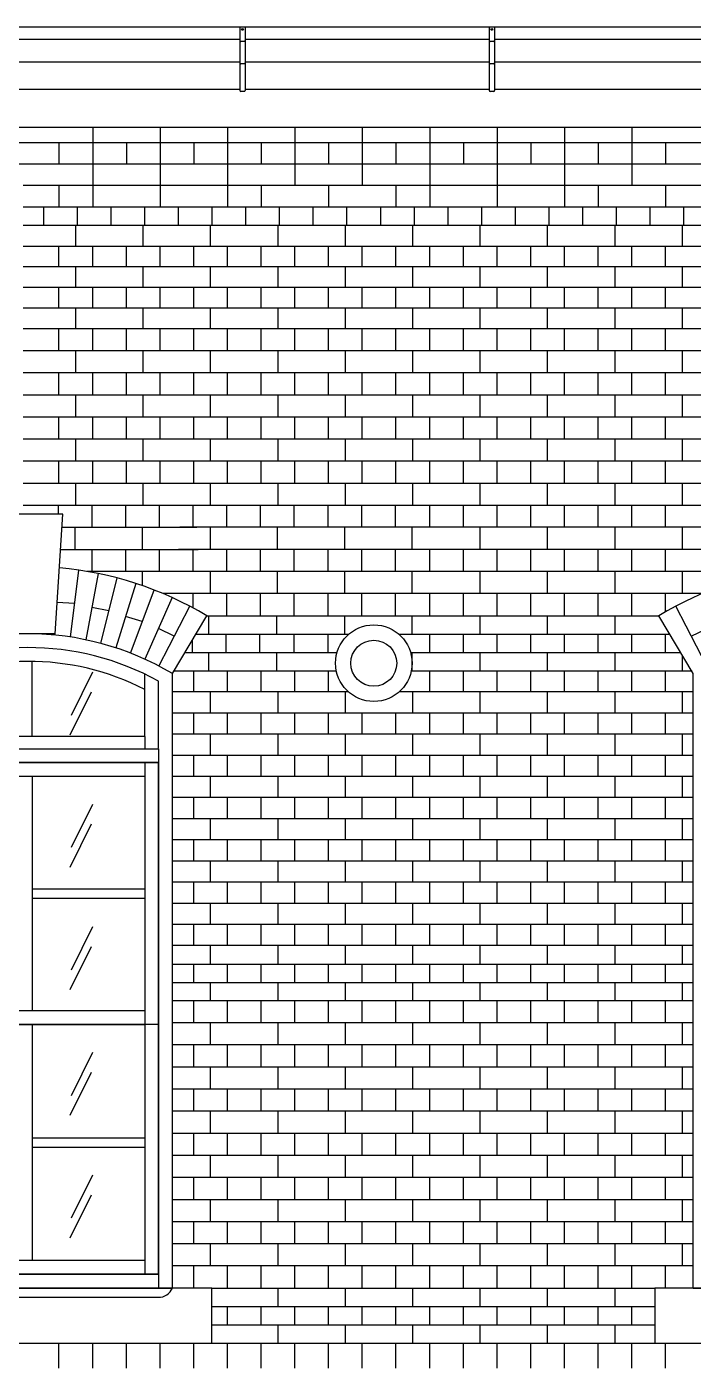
# Model space of a CAD drawing. Extents: x 177441 to 211081, y -129942 to -106182.
# Drawn here: x 186283 to 188458, y -119613 to -115237 of the extents above; entities that cross this region are included whole.
import ezdxf

# ---------------------------------------------------------------- set-up
doc = ezdxf.new("R2010")
doc.units = 0
doc.header["$LTSCALE"] = 50
doc.header["$MEASUREMENT"] = 0
for name, color, linetype in [('ele-3', 6, 'CONTINUOUS'), ('h', 5, 'CONTINUOUS'), ('HAT', 5, 'CONTINUOUS'), ('HATCH', 5, 'CONTINUOUS'), ('W-1', 3, 'CONTINUOUS'), ('WID', 4, 'CONTINUOUS')]:
    doc.layers.add(name, color=color, linetype=linetype)

msp = doc.modelspace()

# ---------------------------------------------------------------- linework, layer by layer
at = {"layer": 'ele-3'}
for p, q in [((186271.1, -115951.8), (191539.5, -115951.8)), ((186271.1, -116019), (191539.5, -116019)), ((186271.1, -116086.2), (191538.5, -116086.2)), ((186271.1, -116153.4), (191539.5, -116153.4)), ((186271.1, -116220.6), (191539.5, -116220.6)), ((186870.8, -117158), (188345.8, -117158)), ((186835.1, -117218), (187334.6, -117218)), ((187497, -117218), (187999.6, -117218)), ((187999.6, -117218), (188381.5, -117218)), ((186799.4, -117278), (187295.8, -117278)), ((187535.8, -117278), (187960.8, -117278)), ((187960.8, -117278), (188417.2, -117278)), ((186763.7, -117338), (187293.3, -117338)), ((187538.3, -117338), (187958.3, -117338)), ((187958.3, -117338), (188454.9, -117338)), ((188458.3, -118234.6), (186758.3, -118234.6)), ((186758.3, -118294.6), (188458.3, -118294.6)), ((186758.3, -118354.6), (188458.3, -118354.6)), ((188458.3, -118414.6), (186758.3, -118414.6)), ((186887.7, -119352), (188332.7, -119352)), ((186887.7, -119412), (188332.7, -119412)), ((186887.7, -119472), (188332.7, -119472)), ((186887.7, -119532), (188332.7, -119532))]:
    msp.add_line(p, q, dxfattribs=at)
for points in [[(186338.3, -115884.6), (186338.3, -115824.6)], [(186448.3, -115884.6), (186448.3, -115824.6)], [(186558.3, -115884.6), (186558.3, -115824.6)], [(186668.3, -115884.6), (186668.3, -115824.6)], [(186778.3, -115884.6), (186778.3, -115824.6)], [(186888.3, -115884.6), (186888.3, -115824.6)], [(186998.3, -115884.6), (186998.3, -115824.6)], [(187108.3, -115884.6), (187108.3, -115824.6)], [(187218.3, -115884.6), (187218.3, -115824.6)], [(187328.3, -115884.6), (187328.3, -115824.6)], [(187438.3, -115884.6), (187438.3, -115824.6)], [(187548.3, -115884.6), (187548.3, -115824.6)], [(187658.3, -115884.6), (187658.3, -115824.6)], [(187768.3, -115884.6), (187768.3, -115824.6)], [(187878.3, -115884.6), (187878.3, -115824.6)], [(187988.3, -115884.6), (187988.3, -115824.6)], [(188098.3, -115884.6), (188098.3, -115824.6)], [(188208.3, -115884.6), (188208.3, -115824.6)], [(188318.3, -115884.6), (188318.3, -115824.6)], [(188428.3, -115884.6), (188428.3, -115824.6)], [(186443.3, -115951.8), (186443.3, -115884.6)], [(186663.3, -115951.8), (186663.3, -115884.6)], [(186883.3, -115951.8), (186883.3, -115884.6)], [(187103.3, -115951.8), (187103.3, -115884.6)], [(187323.3, -115951.8), (187323.3, -115884.6)], [(187543.3, -115951.8), (187543.3, -115884.6)], [(187763.3, -115951.8), (187763.3, -115884.6)], [(187983.3, -115951.8), (187983.3, -115884.6)], [(188203.3, -115951.8), (188203.3, -115884.6)], [(188423.3, -115951.8), (188423.3, -115884.6)], [(186388.3, -116019), (186388.3, -115951.8)], [(186498.3, -116019), (186498.3, -115951.8)], [(186608.3, -116019), (186608.3, -115951.8)], [(186718.3, -116019), (186718.3, -115951.8)], [(186828.3, -116019), (186828.3, -115951.8)], [(186938.3, -116019), (186938.3, -115951.8)], [(187048.3, -116019), (187048.3, -115951.8)], [(187158.3, -116019), (187158.3, -115951.8)], [(187268.3, -116019), (187268.3, -115951.8)], [(187378.3, -116019), (187378.3, -115951.8)], [(187488.3, -116019), (187488.3, -115951.8)], [(187598.3, -116019), (187598.3, -115951.8)], [(187708.3, -116019), (187708.3, -115951.8)], [(187818.3, -116019), (187818.3, -115951.8)], [(187928.3, -116019), (187928.3, -115951.8)], [(188038.3, -116019), (188038.3, -115951.8)], [(188148.3, -116019), (188148.3, -115951.8)], [(188258.3, -116019), (188258.3, -115951.8)], [(188368.3, -116019), (188368.3, -115951.8)], [(186443.3, -116086.2), (186443.3, -116019)], [(186663.3, -116086.2), (186663.3, -116019)], [(186883.3, -116086.2), (186883.3, -116019)], [(187103.3, -116086.2), (187103.3, -116019)], [(187323.3, -116086.2), (187323.3, -116019)], [(187543.3, -116086.2), (187543.3, -116019)], [(187763.3, -116086.2), (187763.3, -116019)], [(187983.3, -116086.2), (187983.3, -116019)], [(188203.3, -116086.2), (188203.3, -116019)], [(188423.3, -116086.2), (188423.3, -116019)], [(186388.3, -116153.4), (186388.3, -116086.2)], [(186498.3, -116153.4), (186498.3, -116086.2)], [(186608.3, -116153.4), (186608.3, -116086.2)], [(186718.3, -116153.4), (186718.3, -116086.2)], [(186828.3, -116153.4), (186828.3, -116086.2)], [(186938.3, -116153.4), (186938.3, -116086.2)], [(187048.3, -116153.4), (187048.3, -116086.2)], [(187158.3, -116153.4), (187158.3, -116086.2)], [(187268.3, -116153.4), (187268.3, -116086.2)], [(187378.3, -116153.4), (187378.3, -116086.2)], [(187488.3, -116153.4), (187488.3, -116086.2)], [(187598.3, -116153.4), (187598.3, -116086.2)], [(187708.3, -116153.4), (187708.3, -116086.2)], [(187818.3, -116153.4), (187818.3, -116086.2)], [(187928.3, -116153.4), (187928.3, -116086.2)], [(188038.3, -116153.4), (188038.3, -116086.2)], [(188148.3, -116153.4), (188148.3, -116086.2)], [(188258.3, -116153.4), (188258.3, -116086.2)], [(188368.3, -116153.4), (188368.3, -116086.2)], [(186443.3, -116220.6), (186443.3, -116153.4)], [(186663.3, -116220.6), (186663.3, -116153.4)], [(186883.3, -116220.6), (186883.3, -116153.4)], [(187103.3, -116220.6), (187103.3, -116153.4)], [(187323.3, -116220.6), (187323.3, -116153.4)], [(187543.3, -116220.6), (187543.3, -116153.4)], [(187763.3, -116220.6), (187763.3, -116153.4)], [(187983.3, -116220.6), (187983.3, -116153.4)], [(188203.3, -116220.6), (188203.3, -116153.4)], [(188423.3, -116220.6), (188423.3, -116153.4)], [(186877.5, -117218), (186877.5, -117158)], [(187099.4, -117218), (187099.4, -117158)], [(187321.4, -117218), (187321.4, -117158)], [(187541.4, -117218), (187541.4, -117158)], [(187763.3, -117218), (187763.3, -117158)], [(187983.3, -117218), (187983.3, -117158)], [(188203.3, -117218), (188203.3, -117158)], [(186824.4, -117278), (186824.4, -117236)], [(186934.4, -117278), (186934.4, -117218)], [(187044.4, -117278), (187044.4, -117218)], [(187156.4, -117278), (187156.4, -117218)], [(187266.4, -117278), (187266.4, -117218)], [(187598.3, -117278), (187598.3, -117218)], [(187708.3, -117278), (187708.3, -117218)], [(187818.3, -117278), (187818.3, -117218)], [(187928.3, -117278), (187928.3, -117218)], [(188038.3, -117278), (188038.3, -117218)], [(188148.3, -117278), (188148.3, -117218)], [(188258.3, -117278), (188258.3, -117218)], [(188368.3, -117278), (188368.3, -117218)], [(186877.5, -117338), (186877.5, -117278)], [(187099.4, -117338), (187099.4, -117278)], [(187541.4, -117338), (187541.4, -117278)], [(187763.3, -117338), (187763.3, -117278)], [(187983.3, -117338), (187983.3, -117278)], [(188203.3, -117338), (188203.3, -117278)], [(188423.3, -117338), (188423.3, -117288.3)], [(186883.3, -118294.6), (186883.3, -118234.6)], [(187103.3, -118294.6), (187103.3, -118234.6)], [(187323.3, -118294.6), (187323.3, -118234.6)], [(187543.3, -118294.6), (187543.3, -118234.6)], [(187763.3, -118294.6), (187763.3, -118234.6)], [(187983.3, -118294.6), (187983.3, -118234.6)], [(188203.3, -118294.6), (188203.3, -118234.6)], [(188423.3, -118294.6), (188423.3, -118234.6)], [(186828.3, -118354.6), (186828.3, -118294.6)], [(186938.3, -118354.6), (186938.3, -118294.6)], [(187048.3, -118354.6), (187048.3, -118294.6)], [(187158.3, -118354.6), (187158.3, -118294.6)], [(187268.3, -118354.6), (187268.3, -118294.6)], [(187378.3, -118354.6), (187378.3, -118294.6)], [(187488.3, -118354.6), (187488.3, -118294.6)], [(187598.3, -118354.6), (187598.3, -118294.6)], [(187708.3, -118354.6), (187708.3, -118294.6)], [(187818.3, -118354.6), (187818.3, -118294.6)], [(187928.3, -118354.6), (187928.3, -118294.6)], [(188038.3, -118354.6), (188038.3, -118294.6)], [(188148.3, -118354.6), (188148.3, -118294.6)], [(188258.3, -118354.6), (188258.3, -118294.6)], [(188368.3, -118354.6), (188368.3, -118294.6)], [(186883.3, -118414.6), (186883.3, -118354.6)], [(187103.3, -118414.6), (187103.3, -118354.6)], [(187323.3, -118414.6), (187323.3, -118354.6)], [(187543.3, -118414.6), (187543.3, -118354.6)], [(187763.3, -118414.6), (187763.3, -118354.6)], [(187983.3, -118414.6), (187983.3, -118354.6)], [(188203.3, -118414.6), (188203.3, -118354.6)], [(188423.3, -118414.6), (188423.3, -118354.6)], [(187103.3, -119412), (187103.3, -119352)], [(187323.3, -119412), (187323.3, -119352)], [(187543.3, -119412), (187543.3, -119352)], [(187763.3, -119412), (187763.3, -119352)], [(187983.3, -119412), (187983.3, -119352)], [(188203.3, -119412), (188203.3, -119352)], [(186938.3, -119472), (186938.3, -119412)], [(187048.3, -119472), (187048.3, -119412)], [(187158.3, -119472), (187158.3, -119412)], [(187268.3, -119472), (187268.3, -119412)], [(187378.3, -119472), (187378.3, -119412)], [(187488.3, -119472), (187488.3, -119412)], [(187598.3, -119472), (187598.3, -119412)], [(187708.3, -119472), (187708.3, -119412)], [(187818.3, -119472), (187818.3, -119412)], [(187928.3, -119472), (187928.3, -119412)], [(188038.3, -119472), (188038.3, -119412)], [(188148.3, -119472), (188148.3, -119412)], [(188258.3, -119472), (188258.3, -119412)], [(187103.3, -119532), (187103.3, -119472)], [(187323.3, -119532), (187323.3, -119472)], [(187543.3, -119532), (187543.3, -119472)], [(187763.3, -119532), (187763.3, -119472)], [(187983.3, -119532), (187983.3, -119472)], [(188203.3, -119532), (188203.3, -119472)]]:
    msp.add_lwpolyline(points, dxfattribs=at)
at = {"layer": 'h'}
for p, q in [((191535.6, -115614.6), (185335.6, -115614.6)), ((191544, -115684.6), (185326.6, -115684.6)), ((191544, -115684.6), (185326.6, -115684.6)), ((191539.5, -115754.6), (186271.1, -115754.6)), ((186271.1, -116292.7), (191539.5, -116292.7)), ((186271.1, -116364.8), (191539.5, -116364.8)), ((186271.1, -116436.9), (191539.5, -116436.9)), ((186271.1, -116509), (191539.5, -116509)), ((186271.1, -116581.1), (191539.5, -116581.1)), ((186271.1, -116653.2), (191539.5, -116653.2)), ((186271.1, -116725.4), (191539.5, -116725.4)), ((186271.1, -116797.5), (191539.5, -116797.5)), ((186398.1, -116869.6), (186838.5, -116869.6)), ((188818.5, -116869.6), (186782.7, -116869.6)), ((186393.5, -116941.7), (186843.1, -116941.7)), ((188823.1, -116941.7), (186778.1, -116941.7)), ((186425.9, -117227.7), (186452.9, -117009.3)), ((186515.7, -117020.4), (186475.8, -117236.8)), ((188735.8, -117013.8), (186480.8, -117013.8)), ((186525.2, -117248.6), (186577.8, -117034.9)), ((186639, -117052.9), (186573.8, -117263.1)), ((186621.6, -117280.3), (186699, -117074.3)), ((186439.4, -117118.5), (186382.3, -117114.9)), ((186757.8, -117099), (186668.4, -117300)), ((188488.8, -117085.9), (186727.8, -117085.9)), ((186551.5, -117141.8), (186495.3, -117131.4)), ((186660.3, -117177.3), (186605.7, -117160.3)), ((186714, -117322.3), (186815.2, -117126.9)), ((188502.6, -117322.3), (188401.4, -117126.9)), ((186764.6, -117224.6), (186713.1, -117199.5)), ((188452, -117224.6), (188503.5, -117199.5)), ((186497.6, -117342.7), (186428, -117483.4)), ((186492.8, -117407.5), (186423.3, -117548.3)), ((187333.4, -117407), (186758.3, -117407)), ((187996, -117407), (187498.2, -117407)), ((188458.3, -117407), (187996, -117407)), ((188458.3, -117475.9), (186758.3, -117475.9)), ((188458.3, -117544.9), (186758.3, -117544.9)), ((188458.3, -117613.9), (186758.3, -117613.9)), ((188458.3, -117682.9), (186758.3, -117682.9)), ((186497.6, -117773.7), (186428, -117914.4)), ((188458.3, -117751.8), (186758.3, -117751.8)), ((188458.3, -117820.8), (186758.3, -117820.8)), ((186492.8, -117838.5), (186423.3, -117979.2)), ((188458.3, -117889.8), (186758.3, -117889.8)), ((188458.3, -117958.7), (186758.3, -117958.7)), ((188458.3, -118027.7), (186758.3, -118027.7)), ((188458.3, -118096.7), (186758.3, -118096.7)), ((186497.6, -118173.7), (186428, -118314.4)), ((188458.3, -118165.7), (186758.3, -118165.7)), ((186492.8, -118238.5), (186423.3, -118379.2)), ((188458.3, -118486.7), (186758.3, -118486.7)), ((188458.3, -118558.8), (186758.3, -118558.8)), ((186497.6, -118583.7), (186428, -118724.4)), ((186492.8, -118648.5), (186423.3, -118789.2)), ((188458.3, -118630.9), (186758.3, -118630.9)), ((188458.3, -118703.1), (186758.3, -118703.1)), ((188458.3, -118775.2), (186758.3, -118775.2)), ((188458.3, -118847.3), (186758.3, -118847.3)), ((188458.3, -118919.4), (186758.3, -118919.4)), ((186497.6, -118983.7), (186428, -119124.4)), ((188458.3, -118991.5), (186758.3, -118991.5)), ((186492.8, -119048.5), (186423.3, -119189.2)), ((188458.3, -119063.6), (186758.3, -119063.6)), ((188458.3, -119135.7), (186758.3, -119135.7)), ((188458.3, -119207.8), (186758.3, -119207.8)), ((188458.3, -119279.9), (186758.3, -119279.9))]:
    msp.add_line(p, q, dxfattribs=at)
for points in [[(186498.3, -115564.6), (186498.3, -115614.6)], [(186718.3, -115564.6), (186718.3, -115614.6)], [(186938.3, -115564.6), (186938.3, -115614.6)], [(187158.3, -115564.6), (187158.3, -115614.6)], [(187378.3, -115564.6), (187378.3, -115614.6)], [(187598.3, -115564.6), (187598.3, -115614.6)], [(187818.3, -115564.6), (187818.3, -115614.6)], [(188038.3, -115564.6), (188038.3, -115614.6)], [(188258.3, -115564.6), (188258.3, -115614.6)], [(186388.3, -115614.6), (186388.3, -115684.6)], [(186388.3, -115614.6), (186388.3, -115684.6)], [(186498.3, -115614.6), (186498.3, -115684.6)], [(186498.3, -115614.6), (186498.3, -115684.6)], [(186608.3, -115614.6), (186608.3, -115684.6)], [(186608.3, -115614.6), (186608.3, -115684.6)], [(186718.3, -115614.6), (186718.3, -115684.6)], [(186718.3, -115614.6), (186718.3, -115684.6)], [(186828.3, -115614.6), (186828.3, -115684.6)], [(186828.3, -115614.6), (186828.3, -115684.6)], [(186938.3, -115614.6), (186938.3, -115684.6)], [(186938.3, -115614.6), (186938.3, -115684.6)], [(187048.3, -115614.6), (187048.3, -115684.6)], [(187048.3, -115614.6), (187048.3, -115684.6)], [(187158.3, -115614.6), (187158.3, -115684.6)], [(187158.3, -115614.6), (187158.3, -115684.6)], [(187268.3, -115614.6), (187268.3, -115684.6)], [(187268.3, -115614.6), (187268.3, -115684.6)], [(187378.3, -115614.6), (187378.3, -115684.6)], [(187378.3, -115614.6), (187378.3, -115684.6)], [(187488.3, -115614.6), (187488.3, -115684.6)], [(187488.3, -115614.6), (187488.3, -115684.6)], [(187598.3, -115614.6), (187598.3, -115684.6)], [(187598.3, -115614.6), (187598.3, -115684.6)], [(187708.3, -115614.6), (187708.3, -115684.6)], [(187708.3, -115614.6), (187708.3, -115684.6)], [(187818.3, -115614.6), (187818.3, -115684.6)], [(187818.3, -115614.6), (187818.3, -115684.6)], [(187928.3, -115614.6), (187928.3, -115684.6)], [(187928.3, -115614.6), (187928.3, -115684.6)], [(188038.3, -115614.6), (188038.3, -115684.6)], [(188038.3, -115614.6), (188038.3, -115684.6)], [(188148.3, -115614.6), (188148.3, -115684.6)], [(188148.3, -115614.6), (188148.3, -115684.6)], [(188258.3, -115614.6), (188258.3, -115684.6)], [(188258.3, -115614.6), (188258.3, -115684.6)], [(188368.3, -115614.6), (188368.3, -115684.6)], [(188368.3, -115614.6), (188368.3, -115684.6)], [(186498.3, -115684.6), (186498.3, -115754.6)], [(186718.3, -115684.6), (186718.3, -115754.6)], [(186938.3, -115684.6), (186938.3, -115754.6)], [(187158.3, -115684.6), (187158.3, -115754.6)], [(187378.3, -115684.6), (187378.3, -115754.6)], [(187598.3, -115684.6), (187598.3, -115754.6)], [(187818.3, -115684.6), (187818.3, -115754.6)], [(188038.3, -115684.6), (188038.3, -115754.6)], [(188258.3, -115684.6), (188258.3, -115754.6)], [(186388.3, -115754.6), (186388.3, -115824.6)], [(186498.3, -115754.6), (186498.3, -115824.6)], [(186718.3, -115754.6), (186718.3, -115824.6)], [(186938.3, -115754.6), (186938.3, -115824.6)], [(187048.3, -115754.6), (187048.3, -115824.6)], [(187268.3, -115754.6), (187268.3, -115824.6)], [(187488.3, -115754.6), (187488.3, -115824.6)], [(187598.3, -115754.6), (187598.3, -115824.6)], [(187818.3, -115754.6), (187818.3, -115824.6)], [(188038.3, -115754.6), (188038.3, -115824.6)], [(188148.3, -115754.6), (188148.3, -115824.6)], [(188368.3, -115754.6), (188368.3, -115824.6)], [(186388.3, -116292.7), (186388.3, -116220.6)], [(186498.3, -116292.7), (186498.3, -116220.6)], [(186608.3, -116292.7), (186608.3, -116220.6)], [(186718.3, -116292.7), (186718.3, -116220.6)], [(186828.3, -116292.7), (186828.3, -116220.6)], [(186938.3, -116292.7), (186938.3, -116220.6)], [(187048.3, -116292.7), (187048.3, -116220.6)], [(187158.3, -116292.7), (187158.3, -116220.6)], [(187268.3, -116292.7), (187268.3, -116220.6)], [(187378.3, -116292.7), (187378.3, -116220.6)], [(187488.3, -116292.7), (187488.3, -116220.6)], [(187598.3, -116292.7), (187598.3, -116220.6)], [(187708.3, -116292.7), (187708.3, -116220.6)], [(187818.3, -116292.7), (187818.3, -116220.6)], [(187928.3, -116292.7), (187928.3, -116220.6)], [(188038.3, -116292.7), (188038.3, -116220.6)], [(188148.3, -116292.7), (188148.3, -116220.6)], [(188258.3, -116292.7), (188258.3, -116220.6)], [(188368.3, -116292.7), (188368.3, -116220.6)], [(186443.3, -116364.8), (186443.3, -116292.7)], [(186663.3, -116364.8), (186663.3, -116292.7)], [(186883.3, -116364.8), (186883.3, -116292.7)], [(187103.3, -116364.8), (187103.3, -116292.7)], [(187323.3, -116364.8), (187323.3, -116292.7)], [(187543.3, -116364.8), (187543.3, -116292.7)], [(187763.3, -116364.8), (187763.3, -116292.7)], [(187983.3, -116364.8), (187983.3, -116292.7)], [(188203.3, -116364.8), (188203.3, -116292.7)], [(188423.3, -116364.8), (188423.3, -116292.7)], [(186388.3, -116436.9), (186388.3, -116364.8)], [(186498.3, -116436.9), (186498.3, -116364.8)], [(186608.3, -116436.9), (186608.3, -116364.8)], [(186718.3, -116436.9), (186718.3, -116364.8)], [(186828.3, -116436.9), (186828.3, -116364.8)], [(186938.3, -116436.9), (186938.3, -116364.8)], [(187048.3, -116436.9), (187048.3, -116364.8)], [(187158.3, -116436.9), (187158.3, -116364.8)], [(187268.3, -116436.9), (187268.3, -116364.8)], [(187378.3, -116436.9), (187378.3, -116364.8)], [(187488.3, -116436.9), (187488.3, -116364.8)], [(187598.3, -116436.9), (187598.3, -116364.8)], [(187708.3, -116436.9), (187708.3, -116364.8)], [(187818.3, -116436.9), (187818.3, -116364.8)], [(187928.3, -116436.9), (187928.3, -116364.8)], [(188038.3, -116436.9), (188038.3, -116364.8)], [(188148.3, -116436.9), (188148.3, -116364.8)], [(188258.3, -116436.9), (188258.3, -116364.8)], [(188368.3, -116436.9), (188368.3, -116364.8)], [(186443.3, -116509), (186443.3, -116436.9)], [(186663.3, -116509), (186663.3, -116436.9)], [(186883.3, -116509), (186883.3, -116436.9)], [(187103.3, -116509), (187103.3, -116436.9)], [(187323.3, -116509), (187323.3, -116436.9)], [(187543.3, -116509), (187543.3, -116436.9)], [(187763.3, -116509), (187763.3, -116436.9)], [(187983.3, -116509), (187983.3, -116436.9)], [(188203.3, -116509), (188203.3, -116436.9)], [(188423.3, -116509), (188423.3, -116436.9)], [(186388.3, -116581.1), (186388.3, -116509)], [(186498.3, -116581.1), (186498.3, -116509)], [(186608.3, -116581.1), (186608.3, -116509)], [(186718.3, -116581.1), (186718.3, -116509)], [(186828.3, -116581.1), (186828.3, -116509)], [(186938.3, -116581.1), (186938.3, -116509)], [(187048.3, -116581.1), (187048.3, -116509)], [(187158.3, -116581.1), (187158.3, -116509)], [(187268.3, -116581.1), (187268.3, -116509)], [(187378.3, -116581.1), (187378.3, -116509)], [(187488.3, -116581.1), (187488.3, -116509)], [(187598.3, -116581.1), (187598.3, -116509)], [(187708.3, -116581.1), (187708.3, -116509)], [(187818.3, -116581.1), (187818.3, -116509)], [(187928.3, -116581.1), (187928.3, -116509)], [(188038.3, -116581.1), (188038.3, -116509)], [(188148.3, -116581.1), (188148.3, -116509)], [(188258.3, -116581.1), (188258.3, -116509)], [(188368.3, -116581.1), (188368.3, -116509)], [(186443.3, -116653.2), (186443.3, -116581.1)], [(186663.3, -116653.2), (186663.3, -116581.1)], [(186883.3, -116653.2), (186883.3, -116581.1)], [(187103.3, -116653.2), (187103.3, -116581.1)], [(187323.3, -116653.2), (187323.3, -116581.1)], [(187543.3, -116653.2), (187543.3, -116581.1)], [(187763.3, -116653.2), (187763.3, -116581.1)], [(187983.3, -116653.2), (187983.3, -116581.1)], [(188203.3, -116653.2), (188203.3, -116581.1)], [(188423.3, -116653.2), (188423.3, -116581.1)], [(186388.3, -116725.4), (186388.3, -116653.2)], [(186498.3, -116725.4), (186498.3, -116653.2)], [(186608.3, -116725.4), (186608.3, -116653.2)], [(186718.3, -116725.4), (186718.3, -116653.2)], [(186828.3, -116725.4), (186828.3, -116653.2)], [(186938.3, -116725.4), (186938.3, -116653.2)], [(187048.3, -116725.4), (187048.3, -116653.2)], [(187158.3, -116725.4), (187158.3, -116653.2)], [(187268.3, -116725.4), (187268.3, -116653.2)], [(187378.3, -116725.4), (187378.3, -116653.2)], [(187488.3, -116725.4), (187488.3, -116653.2)], [(187598.3, -116725.4), (187598.3, -116653.2)], [(187708.3, -116725.4), (187708.3, -116653.2)], [(187818.3, -116725.4), (187818.3, -116653.2)], [(187928.3, -116725.4), (187928.3, -116653.2)], [(188038.3, -116725.4), (188038.3, -116653.2)], [(188148.3, -116725.4), (188148.3, -116653.2)], [(188258.3, -116725.4), (188258.3, -116653.2)], [(188368.3, -116725.4), (188368.3, -116653.2)], [(186443.3, -116797.5), (186443.3, -116725.4)], [(186663.3, -116797.5), (186663.3, -116725.4)], [(186883.3, -116797.5), (186883.3, -116725.4)], [(187103.3, -116797.5), (187103.3, -116725.4)], [(187323.3, -116797.5), (187323.3, -116725.4)], [(187543.3, -116797.5), (187543.3, -116725.4)], [(187763.3, -116797.5), (187763.3, -116725.4)], [(187983.3, -116797.5), (187983.3, -116725.4)], [(188203.3, -116797.5), (188203.3, -116725.4)], [(188423.3, -116797.5), (188423.3, -116725.4)], [(186386.4, -116827), (186386.4, -116797.5)], [(186496.4, -116869.6), (186496.4, -116797.5)], [(186606.4, -116869.6), (186606.4, -116797.5)], [(186716.4, -116869.6), (186716.4, -116797.5)], [(186826.4, -116869.6), (186826.4, -116797.5)], [(186936.4, -116869.6), (186936.4, -116797.5)], [(187046.4, -116869.6), (187046.4, -116797.5)], [(187156.4, -116869.6), (187156.4, -116797.5)], [(187266.4, -116869.6), (187266.4, -116797.5)], [(187376.4, -116869.6), (187376.4, -116797.5)], [(187486.4, -116869.6), (187486.4, -116797.5)], [(187598.3, -116869.6), (187598.3, -116797.5)], [(187708.3, -116869.6), (187708.3, -116797.5)], [(187818.3, -116869.6), (187818.3, -116797.5)], [(187928.3, -116869.6), (187928.3, -116797.5)], [(188038.3, -116869.6), (188038.3, -116797.5)], [(188148.3, -116869.6), (188148.3, -116797.5)], [(188258.3, -116869.6), (188258.3, -116797.5)], [(188368.3, -116869.6), (188368.3, -116797.5)], [(186441.4, -116941.7), (186441.4, -116869.6)], [(186661.4, -116941.7), (186661.4, -116869.6)], [(186883.3, -116941.7), (186883.3, -116869.6)], [(187101.4, -116941.7), (187101.4, -116869.6)], [(187321.4, -116941.7), (187321.4, -116869.6)], [(187541.4, -116941.7), (187541.4, -116869.6)], [(187763.3, -116941.7), (187763.3, -116869.6)], [(187983.3, -116941.7), (187983.3, -116869.6)], [(188203.3, -116941.7), (188203.3, -116869.6)], [(188423.3, -116941.7), (188423.3, -116869.6)], [(186496.4, -117013.8), (186496.4, -116941.7)], [(186606.4, -117013.8), (186606.4, -116941.7)], [(186716.4, -117013.8), (186716.4, -116941.7)], [(186826.4, -117013.8), (186826.4, -116941.7)], [(186936.4, -117013.8), (186936.4, -116941.7)], [(187046.4, -117013.8), (187046.4, -116941.7)], [(187156.4, -117013.8), (187156.4, -116941.7)], [(187266.4, -117013.8), (187266.4, -116941.7)], [(187376.4, -117013.8), (187376.4, -116941.7)], [(187486.4, -117013.8), (187486.4, -116941.7)], [(187598.3, -117013.8), (187598.3, -116941.7)], [(187708.3, -117013.8), (187708.3, -116941.7)], [(187818.3, -117013.8), (187818.3, -116941.7)], [(187928.3, -117013.8), (187928.3, -116941.7)], [(188038.3, -117013.8), (188038.3, -116941.7)], [(188148.3, -117013.8), (188148.3, -116941.7)], [(188258.3, -117013.8), (188258.3, -116941.7)], [(188368.3, -117013.8), (188368.3, -116941.7)], [(186661.4, -117060.5), (186661.4, -117013.8)], [(186883.3, -117085.9), (186883.3, -117013.8)], [(187101.4, -117085.9), (187101.4, -117013.8)], [(187321.4, -117085.9), (187321.4, -117013.8)], [(187541.4, -117085.9), (187541.4, -117013.8)], [(187763.3, -117085.9), (187763.3, -117013.8)], [(187983.3, -117085.9), (187983.3, -117013.8)], [(188203.3, -117085.9), (188203.3, -117013.8)], [(188423.3, -117085.9), (188423.3, -117013.8)], [(186826.4, -117132.9), (186826.4, -117085.9)], [(186936.4, -117158), (186936.4, -117085.9)], [(187046.4, -117158), (187046.4, -117085.9)], [(187156.4, -117158), (187156.4, -117085.9)], [(187266.4, -117158), (187266.4, -117085.9)], [(187376.4, -117158), (187376.4, -117085.9)], [(187486.4, -117158), (187486.4, -117085.9)], [(187598.3, -117158), (187598.3, -117085.9)], [(187708.3, -117158), (187708.3, -117085.9)], [(187818.3, -117158), (187818.3, -117085.9)], [(187928.3, -117158), (187928.3, -117085.9)], [(188038.3, -117158), (188038.3, -117085.9)], [(188148.3, -117158), (188148.3, -117085.9)], [(188258.3, -117158), (188258.3, -117085.9)], [(188368.3, -117144.9), (188368.3, -117085.9)], [(186828.3, -117407), (186828.3, -117338)], [(186938.3, -117407), (186938.3, -117338)], [(187048.3, -117407), (187048.3, -117338)], [(187158.3, -117407), (187158.3, -117338)], [(187268.3, -117407), (187268.3, -117338)], [(187598.3, -117407), (187598.3, -117338)], [(187708.3, -117407), (187708.3, -117338)], [(187818.3, -117407), (187818.3, -117338)], [(187928.3, -117407), (187928.3, -117338)], [(188038.3, -117407), (188038.3, -117338)], [(188148.3, -117407), (188148.3, -117338)], [(188258.3, -117407), (188258.3, -117338)], [(188368.3, -117407), (188368.3, -117338)], [(186883.3, -117475.9), (186883.3, -117407)], [(187103.3, -117475.9), (187103.3, -117407)], [(187323.3, -117475.9), (187323.3, -117407)], [(187543.3, -117475.9), (187543.3, -117407)], [(187763.3, -117475.9), (187763.3, -117407)], [(187983.3, -117475.9), (187983.3, -117407)], [(188203.3, -117475.9), (188203.3, -117407)], [(188423.3, -117475.9), (188423.3, -117407)], [(186828.3, -117544.9), (186828.3, -117475.9)], [(186938.3, -117544.9), (186938.3, -117475.9)], [(187048.3, -117544.9), (187048.3, -117475.9)], [(187158.3, -117544.9), (187158.3, -117475.9)], [(187268.3, -117544.9), (187268.3, -117475.9)], [(187378.3, -117544.9), (187378.3, -117475.9)], [(187488.3, -117544.9), (187488.3, -117475.9)], [(187598.3, -117544.9), (187598.3, -117475.9)], [(187708.3, -117544.9), (187708.3, -117475.9)], [(187818.3, -117544.9), (187818.3, -117475.9)], [(187928.3, -117544.9), (187928.3, -117475.9)], [(188038.3, -117544.9), (188038.3, -117475.9)], [(188148.3, -117544.9), (188148.3, -117475.9)], [(188258.3, -117544.9), (188258.3, -117475.9)], [(188368.3, -117544.9), (188368.3, -117475.9)], [(186883.3, -117613.9), (186883.3, -117544.9)], [(187103.3, -117613.9), (187103.3, -117544.9)], [(187323.3, -117613.9), (187323.3, -117544.9)], [(187543.3, -117613.9), (187543.3, -117544.9)], [(187763.3, -117613.9), (187763.3, -117544.9)], [(187983.3, -117613.9), (187983.3, -117544.9)], [(188203.3, -117613.9), (188203.3, -117544.9)], [(188423.3, -117613.9), (188423.3, -117544.9)], [(186828.3, -117682.8), (186828.3, -117613.9)], [(186938.3, -117682.8), (186938.3, -117613.9)], [(187048.3, -117682.8), (187048.3, -117613.9)], [(187158.3, -117682.8), (187158.3, -117613.9)], [(187268.3, -117682.8), (187268.3, -117613.9)], [(187378.3, -117682.8), (187378.3, -117613.9)], [(187488.3, -117682.9), (187488.3, -117613.9)], [(187598.3, -117682.9), (187598.3, -117613.9)], [(187708.3, -117682.9), (187708.3, -117613.9)], [(187818.3, -117682.9), (187818.3, -117613.9)], [(187928.3, -117682.9), (187928.3, -117613.9)], [(188038.3, -117682.9), (188038.3, -117613.9)], [(188148.3, -117682.9), (188148.3, -117613.9)], [(188258.3, -117682.9), (188258.3, -117613.9)], [(188368.3, -117682.9), (188368.3, -117613.9)], [(186883.3, -117751.8), (186883.3, -117682.8)], [(187103.3, -117751.8), (187103.3, -117682.8)], [(187323.3, -117751.8), (187323.3, -117682.8)], [(187543.3, -117751.8), (187543.3, -117682.9)], [(187763.3, -117751.8), (187763.3, -117682.9)], [(187983.3, -117751.8), (187983.3, -117682.9)], [(188203.3, -117751.8), (188203.3, -117682.9)], [(188423.3, -117751.8), (188423.3, -117682.9)], [(186828.3, -117820.8), (186828.3, -117751.8)], [(186938.3, -117820.8), (186938.3, -117751.8)], [(187048.3, -117820.8), (187048.3, -117751.8)], [(187158.3, -117820.8), (187158.3, -117751.8)], [(187268.3, -117820.8), (187268.3, -117751.8)], [(187378.3, -117820.8), (187378.3, -117751.8)], [(187488.3, -117820.8), (187488.3, -117751.8)], [(187598.3, -117820.8), (187598.3, -117751.8)], [(187708.3, -117820.8), (187708.3, -117751.8)], [(187818.3, -117820.8), (187818.3, -117751.8)], [(187928.3, -117820.8), (187928.3, -117751.8)], [(188038.3, -117820.8), (188038.3, -117751.8)], [(188148.3, -117820.8), (188148.3, -117751.8)], [(188258.3, -117820.8), (188258.3, -117751.8)], [(188368.3, -117820.8), (188368.3, -117751.8)], [(186883.3, -117889.8), (186883.3, -117820.8)], [(187103.3, -117889.8), (187103.3, -117820.8)], [(187323.3, -117889.8), (187323.3, -117820.8)], [(187543.3, -117889.8), (187543.3, -117820.8)], [(187763.3, -117889.8), (187763.3, -117820.8)], [(187983.3, -117889.8), (187983.3, -117820.8)], [(188203.3, -117889.8), (188203.3, -117820.8)], [(188423.3, -117889.8), (188423.3, -117820.8)], [(186828.3, -117958.7), (186828.3, -117889.8)], [(186938.3, -117958.7), (186938.3, -117889.8)], [(187048.3, -117958.7), (187048.3, -117889.8)], [(187158.3, -117958.7), (187158.3, -117889.8)], [(187268.3, -117958.7), (187268.3, -117889.8)], [(187378.3, -117958.7), (187378.3, -117889.8)], [(187488.3, -117958.7), (187488.3, -117889.8)], [(187598.3, -117958.7), (187598.3, -117889.8)], [(187708.3, -117958.7), (187708.3, -117889.8)], [(187818.3, -117958.7), (187818.3, -117889.8)], [(187928.3, -117958.7), (187928.3, -117889.8)], [(188038.3, -117958.7), (188038.3, -117889.8)], [(188148.3, -117958.7), (188148.3, -117889.8)], [(188258.3, -117958.7), (188258.3, -117889.8)], [(188368.3, -117958.7), (188368.3, -117889.8)], [(186883.3, -118027.7), (186883.3, -117958.7)], [(187103.3, -118027.7), (187103.3, -117958.7)], [(187323.3, -118027.7), (187323.3, -117958.7)], [(187543.3, -118027.7), (187543.3, -117958.7)], [(187763.3, -118027.7), (187763.3, -117958.7)], [(187983.3, -118027.7), (187983.3, -117958.7)], [(188203.3, -118027.7), (188203.3, -117958.7)], [(188423.3, -118027.7), (188423.3, -117958.7)], [(186828.3, -118096.7), (186828.3, -118027.7)], [(186938.3, -118096.7), (186938.3, -118027.7)], [(187048.3, -118096.7), (187048.3, -118027.7)], [(187158.3, -118096.7), (187158.3, -118027.7)], [(187268.3, -118096.7), (187268.3, -118027.7)], [(187378.3, -118096.7), (187378.3, -118027.7)], [(187488.3, -118096.7), (187488.3, -118027.7)], [(187598.3, -118096.7), (187598.3, -118027.7)], [(187708.3, -118096.7), (187708.3, -118027.7)], [(187818.3, -118096.7), (187818.3, -118027.7)], [(187928.3, -118096.7), (187928.3, -118027.7)], [(188038.3, -118096.7), (188038.3, -118027.7)], [(188148.3, -118096.7), (188148.3, -118027.7)], [(188258.3, -118096.7), (188258.3, -118027.7)], [(188368.3, -118096.7), (188368.3, -118027.7)], [(186883.3, -118165.6), (186883.3, -118096.7)], [(187103.3, -118165.6), (187103.3, -118096.7)], [(187323.3, -118165.6), (187323.3, -118096.7)], [(187543.3, -118165.6), (187543.3, -118096.7)], [(187763.3, -118165.6), (187763.3, -118096.7)], [(187983.3, -118165.6), (187983.3, -118096.7)], [(188203.3, -118165.6), (188203.3, -118096.7)], [(188423.3, -118165.6), (188423.3, -118096.7)], [(186828.3, -118234.6), (186828.3, -118165.6)], [(186938.3, -118234.6), (186938.3, -118165.6)], [(187048.3, -118234.6), (187048.3, -118165.6)], [(187158.3, -118234.6), (187158.3, -118165.6)], [(187268.3, -118234.6), (187268.3, -118165.6)], [(187378.3, -118234.6), (187378.3, -118165.6)], [(187488.3, -118234.6), (187488.3, -118165.7)], [(187598.3, -118234.6), (187598.3, -118165.7)], [(187708.3, -118234.6), (187708.3, -118165.7)], [(187818.3, -118234.6), (187818.3, -118165.7)], [(187928.3, -118234.6), (187928.3, -118165.7)], [(188038.3, -118234.6), (188038.3, -118165.7)], [(188148.3, -118234.6), (188148.3, -118165.7)], [(188258.3, -118234.6), (188258.3, -118165.7)], [(188368.3, -118234.6), (188368.3, -118165.7)], [(186828.3, -118486.7), (186828.3, -118414.6)], [(186938.3, -118486.7), (186938.3, -118414.6)], [(187048.3, -118486.7), (187048.3, -118414.6)], [(187158.3, -118486.7), (187158.3, -118414.6)], [(187268.3, -118486.7), (187268.3, -118414.6)], [(187378.3, -118486.7), (187378.3, -118414.6)], [(187488.3, -118486.7), (187488.3, -118414.6)], [(187598.3, -118486.7), (187598.3, -118414.6)], [(187708.3, -118486.7), (187708.3, -118414.6)], [(187818.3, -118486.7), (187818.3, -118414.6)], [(187928.3, -118486.7), (187928.3, -118414.6)], [(188038.3, -118486.7), (188038.3, -118414.6)], [(188148.3, -118486.7), (188148.3, -118414.6)], [(188258.3, -118486.7), (188258.3, -118414.6)], [(188368.3, -118486.7), (188368.3, -118414.6)], [(186883.3, -118558.8), (186883.3, -118486.7)], [(187103.3, -118558.8), (187103.3, -118486.7)], [(187323.3, -118558.8), (187323.3, -118486.7)], [(187543.3, -118558.8), (187543.3, -118486.7)], [(187763.3, -118558.8), (187763.3, -118486.7)], [(187983.3, -118558.8), (187983.3, -118486.7)], [(188203.3, -118558.8), (188203.3, -118486.7)], [(188423.3, -118558.8), (188423.3, -118486.7)], [(186828.3, -118630.9), (186828.3, -118558.8)], [(186938.3, -118630.9), (186938.3, -118558.8)], [(187048.3, -118630.9), (187048.3, -118558.8)], [(187158.3, -118630.9), (187158.3, -118558.8)], [(187268.3, -118630.9), (187268.3, -118558.8)], [(187378.3, -118630.9), (187378.3, -118558.8)], [(187488.3, -118630.9), (187488.3, -118558.8)], [(187598.3, -118630.9), (187598.3, -118558.8)], [(187708.3, -118630.9), (187708.3, -118558.8)], [(187818.3, -118630.9), (187818.3, -118558.8)], [(187928.3, -118630.9), (187928.3, -118558.8)], [(188038.3, -118630.9), (188038.3, -118558.8)], [(188148.3, -118630.9), (188148.3, -118558.8)], [(188258.3, -118630.9), (188258.3, -118558.8)], [(188368.3, -118630.9), (188368.3, -118558.8)], [(186883.3, -118703.1), (186883.3, -118630.9)], [(187103.3, -118703.1), (187103.3, -118630.9)], [(187323.3, -118703.1), (187323.3, -118630.9)], [(187543.3, -118703.1), (187543.3, -118630.9)], [(187763.3, -118703.1), (187763.3, -118630.9)], [(187983.3, -118703.1), (187983.3, -118630.9)], [(188203.3, -118703.1), (188203.3, -118630.9)], [(188423.3, -118703.1), (188423.3, -118630.9)], [(186828.3, -118775.2), (186828.3, -118703.1)], [(186938.3, -118775.2), (186938.3, -118703.1)], [(187048.3, -118775.2), (187048.3, -118703.1)], [(187158.3, -118775.2), (187158.3, -118703.1)], [(187268.3, -118775.2), (187268.3, -118703.1)], [(187378.3, -118775.2), (187378.3, -118703.1)], [(187488.3, -118775.2), (187488.3, -118703.1)], [(187598.3, -118775.2), (187598.3, -118703.1)], [(187708.3, -118775.2), (187708.3, -118703.1)], [(187818.3, -118775.2), (187818.3, -118703.1)], [(187928.3, -118775.2), (187928.3, -118703.1)], [(188038.3, -118775.2), (188038.3, -118703.1)], [(188148.3, -118775.2), (188148.3, -118703.1)], [(188258.3, -118775.2), (188258.3, -118703.1)], [(188368.3, -118775.2), (188368.3, -118703.1)], [(186883.3, -118847.3), (186883.3, -118775.2)], [(187103.3, -118847.3), (187103.3, -118775.2)], [(187323.3, -118847.3), (187323.3, -118775.2)], [(187543.3, -118847.3), (187543.3, -118775.2)], [(187763.3, -118847.3), (187763.3, -118775.2)], [(187983.3, -118847.3), (187983.3, -118775.2)], [(188203.3, -118847.3), (188203.3, -118775.2)], [(188423.3, -118847.3), (188423.3, -118775.2)], [(186828.3, -118919.4), (186828.3, -118847.3)], [(186938.3, -118919.4), (186938.3, -118847.3)], [(187048.3, -118919.4), (187048.3, -118847.3)], [(187158.3, -118919.4), (187158.3, -118847.3)], [(187268.3, -118919.4), (187268.3, -118847.3)], [(187378.3, -118919.4), (187378.3, -118847.3)], [(187488.3, -118919.4), (187488.3, -118847.3)], [(187598.3, -118919.4), (187598.3, -118847.3)], [(187708.3, -118919.4), (187708.3, -118847.3)], [(187818.3, -118919.4), (187818.3, -118847.3)], [(187928.3, -118919.4), (187928.3, -118847.3)], [(188038.3, -118919.4), (188038.3, -118847.3)], [(188148.3, -118919.4), (188148.3, -118847.3)], [(188258.3, -118919.4), (188258.3, -118847.3)], [(188368.3, -118919.4), (188368.3, -118847.3)], [(186883.3, -118991.5), (186883.3, -118919.4)], [(187103.3, -118991.5), (187103.3, -118919.4)], [(187323.3, -118991.5), (187323.3, -118919.4)], [(187543.3, -118991.5), (187543.3, -118919.4)], [(187763.3, -118991.5), (187763.3, -118919.4)], [(187983.3, -118991.5), (187983.3, -118919.4)], [(188203.3, -118991.5), (188203.3, -118919.4)], [(188423.3, -118991.5), (188423.3, -118919.4)], [(186828.3, -119063.6), (186828.3, -118991.5)], [(186938.3, -119063.6), (186938.3, -118991.5)], [(187048.3, -119063.6), (187048.3, -118991.5)], [(187158.3, -119063.6), (187158.3, -118991.5)], [(187268.3, -119063.6), (187268.3, -118991.5)], [(187378.3, -119063.6), (187378.3, -118991.5)], [(187488.3, -119063.6), (187488.3, -118991.5)], [(187598.3, -119063.6), (187598.3, -118991.5)], [(187708.3, -119063.6), (187708.3, -118991.5)], [(187818.3, -119063.6), (187818.3, -118991.5)], [(187928.3, -119063.6), (187928.3, -118991.5)], [(188038.3, -119063.6), (188038.3, -118991.5)], [(188148.3, -119063.6), (188148.3, -118991.5)], [(188258.3, -119063.6), (188258.3, -118991.5)], [(188368.3, -119063.6), (188368.3, -118991.5)], [(186883.3, -119135.7), (186883.3, -119063.6)], [(187103.3, -119135.7), (187103.3, -119063.6)], [(187323.3, -119135.7), (187323.3, -119063.6)], [(187543.3, -119135.7), (187543.3, -119063.6)], [(187763.3, -119135.7), (187763.3, -119063.6)], [(187983.3, -119135.7), (187983.3, -119063.6)], [(188203.3, -119135.7), (188203.3, -119063.6)], [(188423.3, -119135.7), (188423.3, -119063.6)], [(186828.3, -119207.8), (186828.3, -119135.7)], [(186938.3, -119207.8), (186938.3, -119135.7)], [(187048.3, -119207.8), (187048.3, -119135.7)], [(187158.3, -119207.8), (187158.3, -119135.7)], [(187268.3, -119207.8), (187268.3, -119135.7)], [(187378.3, -119207.8), (187378.3, -119135.7)], [(187488.3, -119207.8), (187488.3, -119135.7)], [(187598.3, -119207.8), (187598.3, -119135.7)], [(187708.3, -119207.8), (187708.3, -119135.7)], [(187818.3, -119207.8), (187818.3, -119135.7)], [(187928.3, -119207.8), (187928.3, -119135.7)], [(188038.3, -119207.8), (188038.3, -119135.7)], [(188148.3, -119207.8), (188148.3, -119135.7)], [(188258.3, -119207.8), (188258.3, -119135.7)], [(188368.3, -119207.8), (188368.3, -119135.7)], [(186883.3, -119279.9), (186883.3, -119207.8)], [(187103.3, -119279.9), (187103.3, -119207.8)], [(187323.3, -119279.9), (187323.3, -119207.8)], [(187543.3, -119279.9), (187543.3, -119207.8)], [(187763.3, -119279.9), (187763.3, -119207.8)], [(187983.3, -119279.9), (187983.3, -119207.8)], [(188203.3, -119279.9), (188203.3, -119207.8)], [(188423.3, -119279.9), (188423.3, -119207.8)], [(186828.3, -119352), (186828.3, -119279.9)], [(186938.3, -119352), (186938.3, -119279.9)], [(187048.3, -119352), (187048.3, -119279.9)], [(187158.3, -119352), (187158.3, -119279.9)], [(187268.3, -119352), (187268.3, -119279.9)], [(187378.3, -119352), (187378.3, -119279.9)], [(187488.3, -119352), (187488.3, -119279.9)], [(187598.3, -119352), (187598.3, -119279.9)], [(187708.3, -119352), (187708.3, -119279.9)], [(187818.3, -119352), (187818.3, -119279.9)], [(187928.3, -119352), (187928.3, -119279.9)], [(188038.3, -119352), (188038.3, -119279.9)], [(188148.3, -119352), (188148.3, -119279.9)], [(188258.3, -119352), (188258.3, -119279.9)], [(188368.3, -119352), (188368.3, -119279.9)], [(186388.3, -119613.4), (186388.3, -119532)], [(186498.3, -119613.4), (186498.3, -119532)], [(186608.3, -119613.4), (186608.3, -119532)], [(186718.3, -119613.4), (186718.3, -119532)], [(186828.3, -119613.4), (186828.3, -119532)], [(186938.3, -119613.4), (186938.3, -119532)], [(187048.3, -119613.4), (187048.3, -119532)], [(187158.3, -119613.4), (187158.3, -119532)], [(187268.3, -119613.4), (187268.3, -119532)], [(187378.3, -119613.4), (187378.3, -119532)], [(187488.3, -119613.4), (187488.3, -119532)], [(187598.3, -119613.4), (187598.3, -119532)], [(187708.3, -119613.4), (187708.3, -119532)], [(187818.3, -119613.4), (187818.3, -119532)], [(187928.3, -119613.4), (187928.3, -119532)], [(188038.3, -119613.4), (188038.3, -119532)], [(188148.3, -119613.4), (188148.3, -119532)], [(188258.3, -119613.4), (188258.3, -119532)], [(188368.3, -119613.4), (188368.3, -119532)]]:
    msp.add_lwpolyline(points, dxfattribs=at)
msp.add_circle((187415.8, -117313), 75, dxfattribs=at)
at = {"layer": 'HAT'}
for p, q in [((186668.3, -117399), (186668.3, -117348.7)), ((186668.3, -117552), (186668.3, -117592)), ((186713.3, -117592), (186713.3, -117637)), ((186668.3, -117637), (186668.3, -117682)), ((186668.3, -118447), (186668.3, -118492)), ((186668.3, -119262), (186668.3, -119307)), ((186713.3, -119307), (186713.3, -119352))]:
    msp.add_line(p, q, dxfattribs=at)
at = {"layer": 'HATCH'}
for p, q in [((186978.3, -115278.3), (186182.3, -115278.3)), ((187792.3, -115278.3), (186996.3, -115278.3)), ((188606.3, -115278.3), (187810.3, -115278.3)), ((186978.3, -115351.3), (186182.3, -115351.3)), ((187792.3, -115351.3), (186996.3, -115351.3)), ((188606.3, -115351.3), (187810.3, -115351.3))]:
    msp.add_line(p, q, dxfattribs=at)
at = {"layer": 'W-1'}
for p, q in [((191539.5, -115824.6), (186271.1, -115824.6)), ((191539.5, -115884.6), (186271.1, -115884.6))]:
    msp.add_line(p, q, dxfattribs=at)
at = {"layer": 'WID'}
for p, q in [((184073.4, -115236.5), (204553.2, -115236.5)), ((186978.3, -115236.5), (186978.3, -115444.3)), ((186996.3, -115236.5), (186996.3, -115444.3)), ((187792.3, -115236.5), (187792.3, -115444.3)), ((187810.3, -115236.5), (187810.3, -115444.3)), ((186993.3, -115284.3), (186981.3, -115284.3)), ((187807.3, -115284.3), (187795.3, -115284.3)), ((186993.3, -115357.3), (186981.3, -115357.3)), ((187807.3, -115357.3), (187795.3, -115357.3)), ((186978.3, -115441.3), (186182.3, -115441.3)), ((186993.3, -115447.3), (186981.3, -115447.3)), ((187792.3, -115441.3), (186996.3, -115441.3)), ((187807.3, -115447.3), (187795.3, -115447.3)), ((188606.3, -115441.3), (187810.3, -115441.3)), ((191530.2, -115564.6), (185340.9, -115564.6)), ((186400.8, -116827), (186170.8, -116827)), ((186375.8, -117217), (186400.8, -116827)), ((186758.3, -117347), (186870.8, -117158)), ((188458.3, -117347), (188345.8, -117158)), ((186375.8, -117217), (186195.8, -117217)), ((186300.8, -117552), (186300.8, -117307.1)), ((186713.3, -117590.5), (186713.3, -117372)), ((186758.3, -119352), (186758.3, -117347)), ((188458.3, -119352), (188458.3, -117347)), ((186668.3, -117552), (186668.3, -117399)), ((186668.3, -117552), (185903.3, -117552)), ((185858.3, -117592), (186713.3, -117592)), ((186300.8, -117682), (186300.8, -118447)), ((186713.3, -119307), (186713.3, -117761.2)), ((186300.8, -118049.5), (186668.3, -118049.5)), ((186300.8, -118079.5), (186668.3, -118079.5)), ((186300.8, -118492), (186300.8, -119262)), ((186300.8, -118862), (186668.3, -118862)), ((186300.8, -118892), (186668.3, -118892)), ((185858.3, -119307), (186713.3, -119307)), ((185813.3, -119352), (186758.3, -119352)), ((188458.3, -119352), (189403.3, -119352)), ((185859.5, -119382), (186714.1, -119382))]:
    msp.add_line(p, q, dxfattribs=at)
for points in [[(186713.3, -118497), (186713.3, -117637), (185858.3, -117637), (185858.3, -118497)], [(186713.3, -118447), (186713.3, -119307), (185858.3, -119307), (185858.3, -118447)]]:
    msp.add_lwpolyline(points, dxfattribs=at)
for points in [[(186713.3, -118492), (185858.3, -118492), (185858.3, -117637), (186713.3, -117637)], [(186668.3, -118447), (185903.3, -118447), (185903.3, -117682), (186668.3, -117682)], [(186668.3, -119262), (185903.3, -119262), (185903.3, -118492), (186668.3, -118492)], [(186887.7, -119352), (185687.7, -119352), (185687.7, -119532), (186887.7, -119532)], [(189532.7, -119352), (188332.7, -119352), (188332.7, -119532), (189532.7, -119532)]]:
    msp.add_lwpolyline(points, close=True, dxfattribs=at)
for centre, radius in [((186987.3, -115244.9), 3), ((187801.3, -115244.9), 3), ((187415.8, -117313), 125)]:
    msp.add_circle(centre, radius, dxfattribs=at)
for centre, radius, start, end in [((186981.3, -115281.3), 3, 180, 270), ((186993.3, -115281.3), 3, 270, 0), ((187795.3, -115281.3), 3, 180, 270), ((187807.3, -115281.3), 3, 270, 0), ((186981.3, -115354.3), 3, 180, 270), ((186993.3, -115354.3), 3, 270, 0), ((187795.3, -115354.3), 3, 180, 270), ((187807.3, -115354.3), 3, 270, 0), ((186981.3, -115444.3), 3, 180, 270), ((186993.3, -115444.3), 3, 270, 0), ((187795.3, -115444.3), 3, 180, 270), ((187807.3, -115444.3), 3, 270, 0), ((186285.8, -118140.7), 1143.7, 59.2334, 84.7927), ((188930.8, -118140.7), 1143.7, 95.2073, 120.7666), ((186285.8, -118140.7), 923.7, 59.2334, 120.7666), ((186287.7, -118140.7), 878.7, 61.0323, 119.2575), ((186287.7, -118140.7), 833.7, 62.8397, 117.4606), ((186713.1, -119333), 49.1, 268.8666, 337.1428)]:
    msp.add_arc(centre, radius, start, end, dxfattribs=at)

doc.saveas('drawing.dxf')
